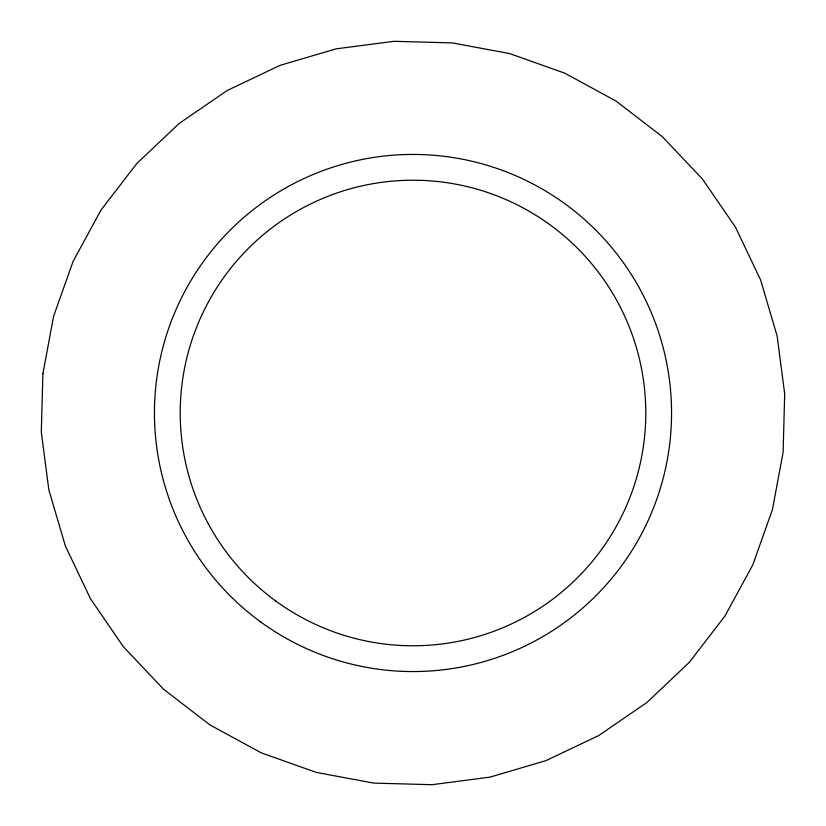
<?xml version="1.0" encoding="UTF-8"?>
<svg xmlns="http://www.w3.org/2000/svg" width="826" height="826" viewBox="0 0 826 826"><rect width="100%" height="100%" fill="white"/><g stroke="black" fill="none" stroke-linecap="round" stroke-linejoin="round"><path stroke-width="1.24" d="M42.9 373.662L41.3 432.039L48.858 489.952L65.378 545.976L90.457 598.716L123.487 646.882L163.631 689.297L209.928 724.908L261.222 752.837L316.255 772.393L373.662 783.1L432.039 784.7L489.952 777.142L545.976 760.622L598.716 735.543L646.882 702.513L689.297 662.369L724.908 616.072L752.837 564.778L772.393 509.745L783.1 452.338L784.7 393.961L777.142 336.048L760.622 280.024L735.543 227.284L702.513 179.118L662.369 136.703L616.072 101.092L564.778 73.163L509.745 53.607L452.338 42.9L393.961 41.3L336.048 48.858L280.024 65.378L227.284 90.457L179.118 123.487L136.703 163.631L101.092 209.928L73.163 261.222L53.607 316.255L42.9 373.662M260.779 621.999A258.559 258.559 0 0 0 670.113 440.33A258.559 258.559 0 0 0 308.108 176.671A258.559 258.559 0 0 0 260.779 621.999M275.956 601.163A232.777 232.777 0 0 0 644.476 437.604A232.777 232.777 0 0 0 318.568 200.233A232.777 232.777 0 0 0 275.956 601.163"/></g></svg>
